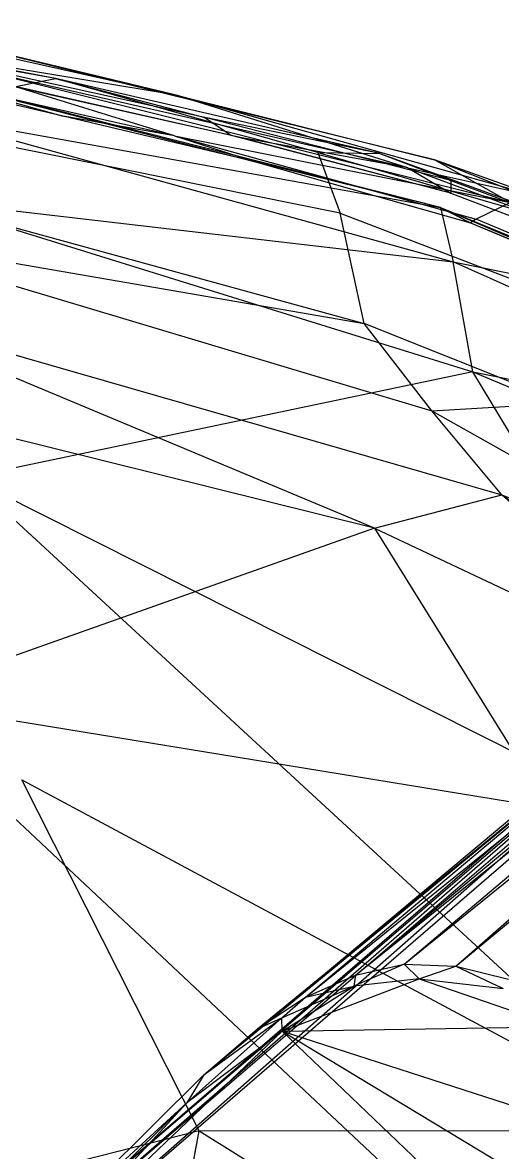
# Model space of a CAD drawing. Extents: x 11992 to 29481, y -6727 to 6811.
# Drawn here: x 17324.8 to 17362.2, y -1008.2 to -920.1 of the extents above; entities that cross this region are included whole.
import ezdxf

# ---------------------------------------------------------------- set-up
doc = ezdxf.new("R2010")
doc.units = 0
doc.header["$MEASUREMENT"] = 0
doc.layers.get('0').update_dxf_attribs({"color": 8, "linetype": 'CONTINUOUS'})

msp = doc.modelspace()

# ---------------------------------------------------------------- linework, layer by layer
for p, q in [((17336.768, -925.803, -2002.57), (17312.356, -920.358, -2002.63)), ((17336.768, -925.803, -2002.57), (17313.337, -920.148, -2000.628)), ((17356.9, -930.844, -2000.06), (17313.337, -920.148, -2000.628)), ((17327.392, -924.51, -2023.553), (17311.543, -921.65, -2019.834)), ((17339.01, -927.533, -2004.212), (17311.861, -921.586, -2004.093)), ((17327.392, -924.51, -2023.553), (17311.861, -921.586, -2004.093)), ((17336.768, -925.803, -2002.57), (17312.25, -921.738, -2004.379)), ((17354.814, -931.466, -2003.542), (17312.25, -921.738, -2004.379)), ((17341.754, -929.098, -2003.706), (17312.169, -922.389, -2003.748)), ((17341.091, -928.95, -2003.784), (17312.196, -922.496, -2003.849)), ((17336.642, -928.962, -1999.191), (17313.695, -921.878, -1999.309)), ((17313.695, -921.878, -1999.309), (17362.817, -934.156, -1998.899)), ((17327.976, -927.433, -2000.199), (17314.186, -924.247, -1999.929)), ((17327.976, -927.433, -2000.199), (17314.186, -924.247, -1999.929)), ((17336.642, -928.962, -1999.191), (17314.397, -923.939, -1999.097)), ((17314.413, -923.7, -1999.302), (17342.965, -931, -1999.936)), ((17314.413, -923.7, -1999.302), (17327.976, -927.433, -2000.199)), ((17357.368, -934.555, -1998.851), (17314.413, -923.7, -1999.302)), ((17312.268, -927.505, -2044.618), (17327.392, -924.51, -2023.553)), ((17352.645, -930.361, -2016.813), (17327.392, -924.51, -2023.553)), ((17327.392, -924.51, -2023.553), (17339.01, -927.533, -2004.212)), ((17347.808, -930.281, -2026.908), (17327.392, -924.51, -2023.553)), ((17365.061, -933.749, -2001.898), (17336.768, -925.803, -2002.57)), ((17336.768, -925.803, -2002.57), (17356.9, -930.844, -2000.06)), ((17354.814, -931.466, -2003.542), (17336.768, -925.803, -2002.57)), ((17349.556, -934.996, -2040.134), (17312.268, -927.505, -2044.618)), ((17316.279, -927.157, -1995.51), (17357.368, -934.555, -1998.851)), ((17316.279, -927.157, -1995.51), (17358.362, -938.801, -1994.933)), ((17342.965, -931, -1999.936), (17327.976, -927.433, -2000.199)), ((17336.642, -928.962, -1999.191), (17327.976, -927.433, -2000.199)), ((17342.965, -931, -1999.936), (17327.976, -927.433, -2000.199)), ((17352.645, -930.361, -2016.813), (17339.01, -927.533, -2004.212)), ((17358.165, -932.464, -2003.759), (17339.01, -927.533, -2004.212)), ((17339.01, -927.533, -2004.212), (17341.091, -928.95, -2003.784)), ((17336.642, -928.962, -1999.191), (17362.817, -934.156, -1998.899)), ((17336.642, -928.962, -1999.191), (17342.965, -931, -1999.936)), ((17336.642, -928.962, -1999.191), (17360.154, -935.472, -1998.842)), ((17358.164, -933.447, -2003.332), (17341.091, -928.95, -2003.784)), ((17358.164, -933.447, -2003.332), (17341.754, -929.098, -2003.706)), ((17354.814, -931.466, -2003.542), (17341.754, -929.098, -2003.706)), ((17347.808, -930.281, -2026.908), (17352.645, -930.361, -2016.813)), ((17347.808, -930.281, -2026.908), (17370.588, -936.845, -2021.499)), ((17347.808, -930.281, -2026.908), (17349.556, -934.996, -2040.134)), ((17352.645, -930.361, -2016.813), (17358.165, -932.464, -2003.759)), ((17352.645, -930.361, -2016.813), (17370.588, -936.845, -2021.499)), ((17342.965, -931, -1999.936), (17359.71, -935.746, -1999.698)), ((17357.368, -934.555, -1998.851), (17342.965, -931, -1999.936)), ((17342.965, -931, -1999.936), (17359.71, -935.746, -1999.698)), ((17365.061, -933.749, -2001.898), (17356.9, -930.844, -2000.06)), ((17362.817, -934.156, -1998.899), (17356.9, -930.844, -2000.06)), ((17356.9, -930.844, -2000.06), (17372.809, -937.141, -1999.924)), ((17354.814, -931.466, -2003.542), (17365.061, -933.749, -2001.898)), ((17354.814, -931.466, -2003.542), (17358.164, -933.447, -2003.332)), ((17354.814, -931.466, -2003.542), (17371.102, -937.514, -2003.443)), ((17311.323, -932.577, -2056.07), (17351.425, -943.593, -2056.102)), ((17358.165, -932.464, -2003.759), (17358.164, -933.447, -2003.332)), ((17358.165, -932.464, -2003.759), (17371.02, -937.243, -2003.71)), ((17316.695, -933.944, -1991.778), (17358.362, -938.801, -1994.933)), ((17316.695, -933.944, -1991.778), (17359.898, -947.374, -1990.986)), ((17358.164, -933.447, -2003.332), (17371.266, -938.426, -2003.278)), ((17358.164, -933.447, -2003.332), (17371.266, -938.426, -2003.278)), ((17357.368, -934.555, -1998.851), (17358.362, -938.801, -1994.933)), ((17357.368, -934.555, -1998.851), (17376.392, -942.391, -1998.745)), ((17357.368, -934.555, -1998.851), (17359.71, -935.746, -1999.698)), ((17357.368, -934.555, -1998.851), (17376.44, -942.744, -1999.651)), ((17362.817, -934.156, -1998.899), (17360.154, -935.472, -1998.842)), ((17349.556, -934.996, -2040.134), (17370.839, -943.192, -2040.478)), ((17351.425, -943.593, -2056.102), (17349.556, -934.996, -2040.134)), ((17360.154, -935.472, -1998.842), (17359.71, -935.746, -1999.698)), ((17359.71, -935.746, -1999.698), (17376.44, -942.744, -1999.651)), ((17359.71, -935.746, -1999.698), (17375.851, -942.545, -1999.617)), ((17375.571, -941.961, -1998.694), (17360.154, -935.472, -1998.842)), ((17310.106, -936.47, -2060.567), (17351.425, -943.593, -2056.102)), ((17310.106, -936.47, -2060.567), (17356.685, -950.395, -2062.042)), ((17391.464, -953.607, -1994.75), (17358.362, -938.801, -1994.933)), ((17359.898, -947.374, -1990.986), (17358.362, -938.801, -1994.933)), ((17358.362, -938.801, -1994.933), (17376.392, -942.391, -1998.745)), ((17352.24, -959.553, -2065.264), (17310.465, -942.072, -2062.86)), ((17310.465, -942.072, -2062.86), (17362.136, -956.953, -2064.437)), ((17356.685, -950.395, -2062.042), (17351.425, -943.593, -2056.102)), ((17366.957, -949.802, -2055.54), (17351.425, -943.593, -2056.102)), ((17346.858, -996.092, -2067.093), (17410.399, -944.777, -2396.503)), ((17350.758, -994.372, -2067.072), (17410.399, -944.777, -2396.503)), ((17359.898, -947.374, -1990.986), (17320.591, -955.595, -1984.998)), ((17358.57, -993.666, -2066.653), (17413.311, -948.099, -2361.081)), ((17384.129, -987.597, -1980.987), (17359.898, -947.374, -1990.986)), ((17359.898, -947.374, -1990.986), (17391.464, -953.607, -1994.75)), ((17359.898, -947.374, -1990.986), (17387.419, -958.949, -1990.861)), ((17354.543, -993.526, -2066.667), (17410.14, -948.499, -2359.421)), ((17358.57, -993.666, -2066.653), (17410.14, -948.499, -2359.421)), ((17352.24, -959.553, -2065.264), (17311.626, -949.451, -2064.247)), ((17325.878, -1015.07, -2067.208), (17401.615, -949.689, -2396.51)), ((17338.945, -1002.153, -2067.023), (17401.615, -949.689, -2396.51)), ((17350.758, -994.372, -2067.072), (17406.699, -949.358, -2358.669)), ((17354.543, -993.526, -2066.667), (17406.699, -949.358, -2358.669)), ((17356.685, -950.395, -2062.042), (17366.957, -949.802, -2055.54)), ((17362.136, -956.953, -2064.437), (17356.685, -950.395, -2062.042)), ((17356.685, -950.395, -2062.042), (17383.898, -965.759, -2061.633)), ((17375.714, -1006.47, -1975.646), (17320.591, -955.595, -1984.998)), ((17384.129, -987.597, -1980.987), (17320.591, -955.595, -1984.998)), ((17352.24, -959.553, -2065.264), (17362.136, -956.953, -2064.437)), ((17362.136, -956.953, -2064.437), (17391.232, -977.055, -2064.683)), ((17362.136, -956.953, -2064.437), (17379.67, -972.493, -2065.627)), ((17362.136, -956.953, -2064.437), (17383.898, -965.759, -2061.633)), ((17352.24, -959.553, -2065.264), (17314.409, -972.959, -2065.685)), ((17352.24, -959.553, -2065.264), (17379.67, -972.493, -2065.627)), ((17352.24, -959.553, -2065.264), (17365.776, -981.362, -2065.419)), ((17324.871, -1016.593, -2067.299), (17388.469, -961.363, -2363.949)), ((17325.878, -1015.07, -2067.208), (17388.469, -961.363, -2363.949)), ((17324.871, -1016.593, -2067.299), (17387.684, -962.698, -2361.535)), ((17325.104, -1017.802, -2067.227), (17387.684, -962.698, -2361.535)), ((17325.104, -1017.802, -2067.227), (17387.917, -963.523, -2361.581)), ((17338.945, -1002.153, -2067.023), (17375.459, -972.047, -2238.231)), ((17343.111, -998.553, -2067.097), (17375.459, -972.047, -2238.231)), ((17346.858, -996.092, -2067.093), (17375.459, -972.047, -2238.231)), ((17314.409, -972.959, -2065.685), (17377.606, -1032.3, -2065.89)), ((17365.776, -981.362, -2065.419), (17314.409, -972.959, -2065.685)), ((17338.582, -1006.494, -1974.735), (17324.76, -979.15, -1979.846)), ((17324.76, -979.15, -1979.846), (17375.714, -1006.47, -1975.646)), ((17354.543, -993.526, -2066.667), (17350.615, -995.232, -2066.022)), ((17350.758, -994.372, -2067.072), (17354.543, -993.526, -2066.667)), ((17355.707, -994.654, -2065.8), (17354.543, -993.526, -2066.667)), ((17354.543, -993.526, -2066.667), (17358.57, -993.666, -2066.653)), ((17355.707, -994.654, -2065.8), (17358.57, -993.666, -2066.653)), ((17358.57, -993.666, -2066.653), (17362.242, -995.425, -2066.016)), ((17358.57, -993.666, -2066.653), (17362.671, -994.687, -2067.007)), ((17345.046, -998.731, -2065.774), (17355.707, -994.654, -2065.8)), ((17346.858, -996.092, -2067.093), (17350.758, -994.372, -2067.072)), ((17350.758, -994.372, -2067.072), (17350.615, -995.232, -2066.022)), ((17355.707, -994.654, -2065.8), (17350.615, -995.232, -2066.022)), ((17355.707, -994.654, -2065.8), (17366.61, -998.403, -2065.799)), ((17355.707, -994.654, -2065.8), (17362.242, -995.425, -2066.016)), ((17345.007, -997.698, -2066.246), (17350.615, -995.232, -2066.022)), ((17345.046, -998.731, -2065.774), (17350.615, -995.232, -2066.022)), ((17346.858, -996.092, -2067.093), (17350.615, -995.232, -2066.022)), ((17343.111, -998.553, -2067.097), (17346.858, -996.092, -2067.093)), ((17345.007, -997.698, -2066.246), (17346.858, -996.092, -2067.093)), ((17337.616, -1004.328, -2066.028), (17345.007, -997.698, -2066.246)), ((17338.945, -1002.153, -2067.023), (17345.007, -997.698, -2066.246)), ((17343.111, -998.553, -2067.097), (17345.007, -997.698, -2066.246)), ((17345.046, -998.731, -2065.774), (17345.007, -997.698, -2066.246)), ((17345.046, -998.731, -2065.774), (17325.815, -1017.08, -2065.834)), ((17345.046, -998.731, -2065.774), (17337.616, -1004.328, -2066.028)), ((17338.945, -1002.153, -2067.023), (17343.111, -998.553, -2067.097)), ((17345.046, -998.731, -2065.774), (17366.61, -998.403, -2065.799)), ((17345.046, -998.731, -2065.774), (17373.101, -1007.832, -2065.797)), ((17345.046, -998.731, -2065.774), (17373.703, -1016.069, -2065.874)), ((17345.046, -998.731, -2065.774), (17370.227, -1022.857, -2065.782)), ((17325.878, -1015.07, -2067.208), (17338.945, -1002.153, -2067.023)), ((17338.945, -1002.153, -2067.023), (17337.616, -1004.328, -2066.028)), ((17325.439, -1016.303, -2066.255), (17337.616, -1004.328, -2066.028)), ((17337.616, -1004.328, -2066.028), (17325.815, -1017.08, -2065.834)), ((17325.878, -1015.07, -2067.208), (17337.616, -1004.328, -2066.028)), ((17338.582, -1006.494, -1974.735), (17288.933, -1019.144, -1974.016)), ((17329.196, -1056.887, -1968.276), (17338.582, -1006.494, -1974.735)), ((17338.582, -1006.494, -1974.735), (17375.714, -1006.47, -1975.646)), ((17338.582, -1006.494, -1974.735), (17378.656, -1031.585, -1971.754))]:
    msp.add_line(p, q)

doc.saveas('drawing.dxf')
